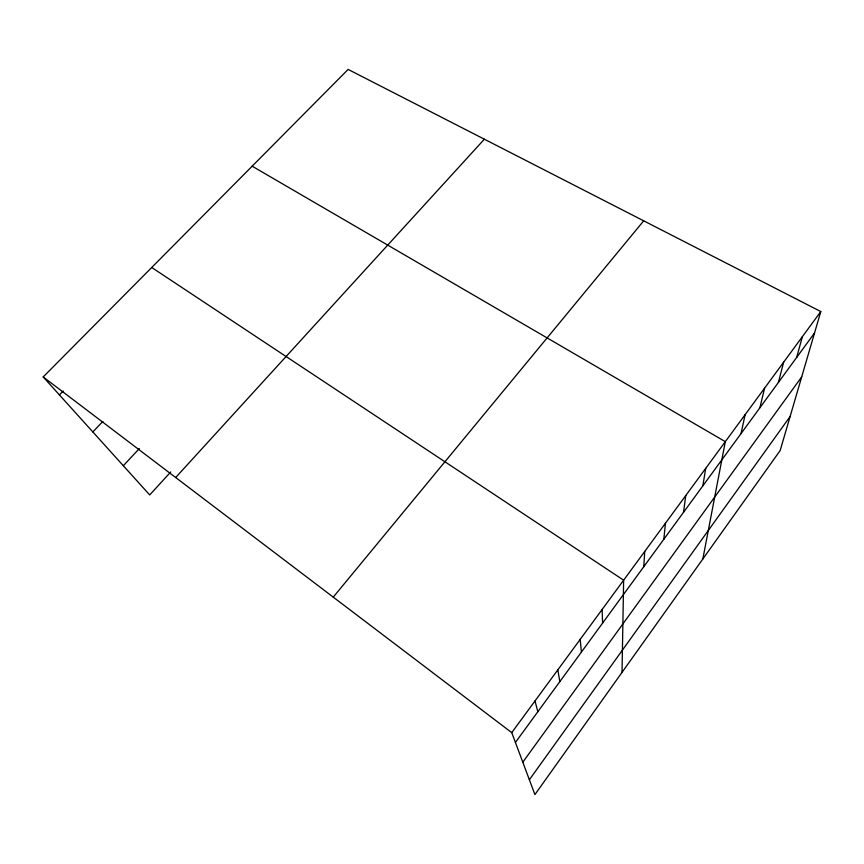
<?xml version="1.0" encoding="UTF-8"?>
<svg xmlns="http://www.w3.org/2000/svg" width="864" height="864" viewBox="0 0 864 864"><rect width="100%" height="100%" fill="white"/><g stroke="black" fill="none" stroke-linecap="round" stroke-linejoin="round"><path stroke-width="1.3" d="M622.026 672.376L623.635 580.187L151.729 267.494M643.788 566.698L644.738 551.437M663.833 539.266L665.453 523.217M683.51 512.33L685.778 495.526M702.832 485.87L705.726 468.342M702.832 559.019L725.306 441.655L252.169 166.19M741.031 433.588L745.124 414.666M759.899 407.765L764.564 388.174M778.432 382.385L783.648 362.167M796.651 357.469L802.397 336.636M820.8 311.558L780.17 450.511L534.913 794.588L511.747 732.64L43.2 376.942L348.138 69.412L820.8 311.558L511.747 732.64M529.362 779.76L790.117 416.502M522.796 762.21L801.706 376.855M515.408 742.435L814.536 332.975M333.245 597.143L643.702 220.828M175.684 477.522L484.358 139.201M170.737 471.971L149.699 494.942L43.2 376.942M123.325 465.718L139.385 448.524M92.837 431.935L102.892 421.416M59.4 394.891L63.158 391.057M535.01 700.942L537.829 711.742M557.82 669.859L559.829 681.62M580.187 639.392L581.407 652.082M602.122 609.509L602.597 623.084"/></g></svg>
